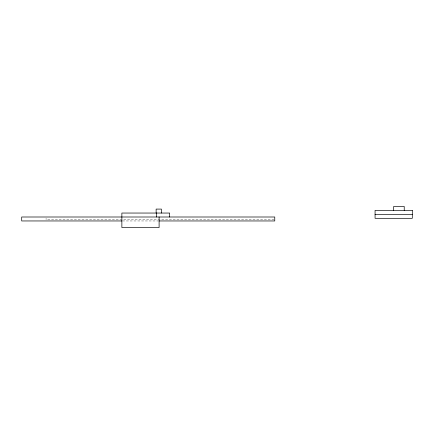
<?xml version="1.0" encoding="UTF-8"?>
<svg xmlns="http://www.w3.org/2000/svg" width="434" height="434" viewBox="0 0 434 434"><rect width="100%" height="100%" fill="white"/><g stroke="black" fill="none" stroke-linecap="round" stroke-linejoin="round"><path stroke-width="0.33" stroke-dasharray="2.17 1.63" d="M274.082 219.637L46.075 219.637L46.075 218.318M122.518 220.955L158.377 220.955"/><path stroke-width="0.65" d="M375.068 214.363L412.3 214.363M121.84 220.955L21.7 220.955L21.7 217L274.76 217L274.76 220.955L159.056 220.955M404.228 210.409L404.228 206.454L393.681 206.454L393.681 210.409M169.645 217L169.645 213.045L121.867 213.045L121.867 227.546L159.104 227.546L159.104 217M161.41 213.045L161.41 209.09L156.137 209.09L156.137 213.045M156.468 213.045L156.468 217M412.3 210.409L375.068 210.409L375.068 218.318L412.3 218.318L412.3 210.409"/></g></svg>
